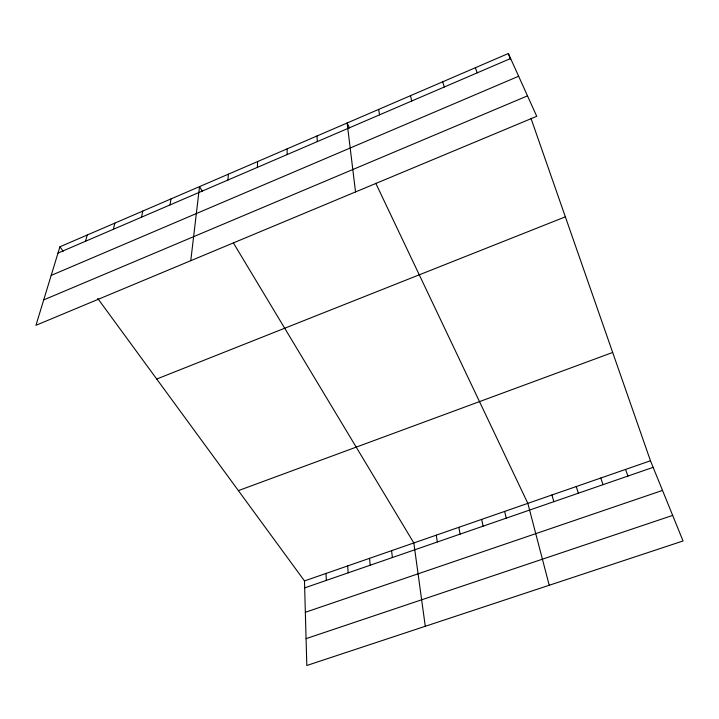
<?xml version="1.0" encoding="UTF-8"?>
<svg xmlns="http://www.w3.org/2000/svg" width="719" height="719" viewBox="0 0 719 719"><rect width="100%" height="100%" fill="white"/><g stroke="black" fill="none" stroke-linecap="round" stroke-linejoin="round"><path stroke-width="1.08" d="M257.402 167.356L257.573 161.595M227.941 180.02L228.381 174.178M190.778 260.682L199.523 186.616L202.39 191.389M170.026 204.924L170.978 198.911M141.553 217.165L142.757 211.08M113.386 229.271L114.842 223.115M85.543 241.242L87.224 235.014M59.92 246.788L35.95 325.303L536.734 116.316L508.36 53.503L59.92 246.788L63.173 251.228M57.996 253.088L510.616 58.491M51.184 275.404L518.633 76.25M43.697 299.904L527.494 95.861M156.715 379.03L565.359 216.841M238.393 490.619L612.678 352.463M304.488 580.925L650.47 460.771L683.05 540.967L306.806 665.497L304.488 580.925L97.721 298.43M304.685 587.881L653.14 467.341M305.35 612.282L662.514 490.412M306.069 638.643L672.669 515.406M233.414 242.968L413.838 542.953L425.28 626.285M349.488 127.937L347.142 122.985L355.537 191.928M375.776 183.273L527.836 503.363L549.217 585.257M475.34 67.739L477.254 72.835M625.503 469.444L627.984 476.041M508.36 53.503L510.517 59.677M530.946 118.24L650.47 460.771M600.76 478.036L603.052 484.669M576.234 486.556L578.346 493.216M442.706 81.795L444.306 86.999M551.931 494.996L553.855 501.682M410.468 95.69L411.753 101.002M504.648 511.416L506.23 518.156M481.658 519.397L483.078 526.164M458.857 527.315L460.115 534.109M378.616 109.423L379.587 114.824M436.253 535.161L437.35 541.982M391.603 550.673L392.385 557.54M369.557 558.33L370.186 565.215M347.69 565.916L348.176 572.836M316.944 136.008L317.322 141.598M326.004 573.447L326.336 580.386M287.088 148.869L287.187 154.549"/></g></svg>
